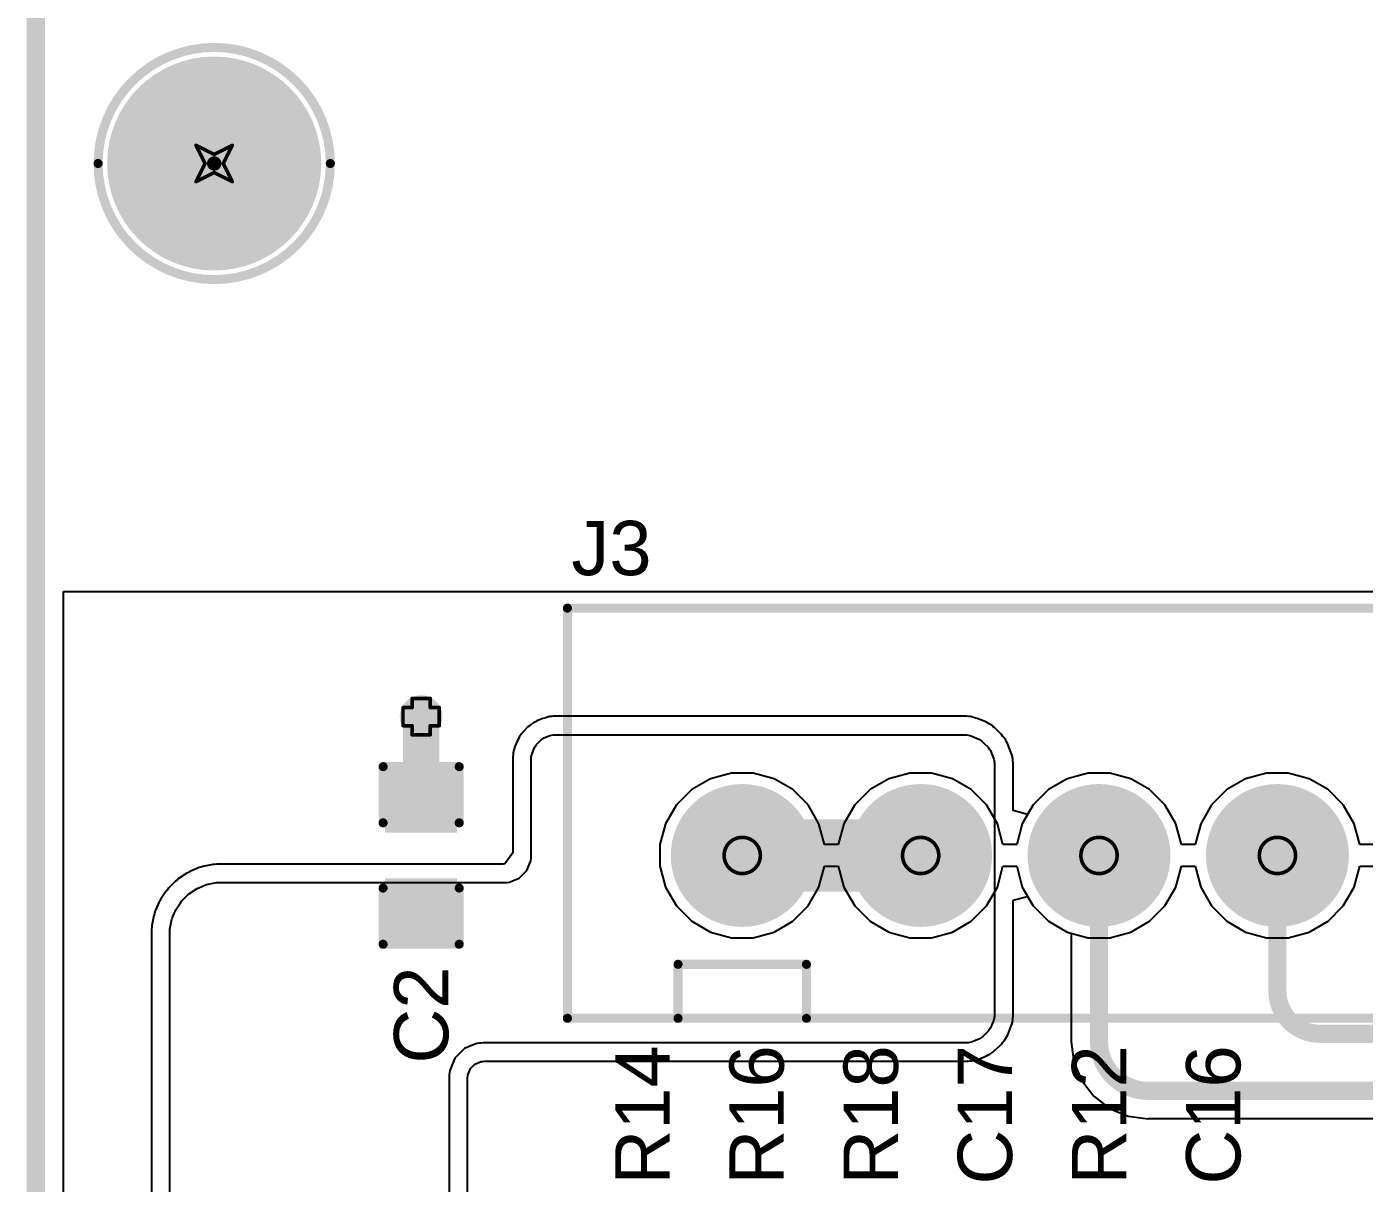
# Model space of a CAD drawing. Header units: inches. Extents: x -0.1 to 10.2, y 0 to 6.5.
# Drawn here: x -0.005 to 0.733, y 3.669 to 4.308 of the extents above; entities that cross this region are included whole.
import ezdxf

# ---------------------------------------------------------------- set-up
doc = ezdxf.new("R2010")
doc.units = ezdxf.units.IN
doc.header["$MEASUREMENT"] = 0
for name, color, linetype in [('Board Outline', 216, 'Continuous'), ('Bottom Layer', 5, 'Continuous'), ('Bottom Solder', 6, 'Continuous'), ('Drill Drawing', 1, 'Continuous'), ('Multi-Layer', 9, 'Continuous'), ('Pad Holes', 156, 'Continuous'), ('Top Layer', 1, 'Continuous'), ('Top Overlay', 2, 'Continuous'), ('Top Paste', 8, 'Continuous'), ('Top Solder', 216, 'Continuous'), ('Via Holes', 16, 'Continuous')]:
    doc.layers.add(name, color=color, linetype=linetype)
doc.styles.add('Arial', font='', dxfattribs={"height": 0.2})
doc.styles.get('Arial').set_extended_font_data('Arial')

# ---------------------------------------------------------------- blocks, each defined once
blk = doc.blocks.new('B8B_XH_A_LF__SN__58')
at = {"layer": 'Bottom Layer'}
h = blk.add_hatch(color=5, dxfattribs=at)
edge = h.paths.add_edge_path()
edge.add_arc((0.04921, 0), 0.03543, 0, 360)
h = blk.add_hatch(color=5, dxfattribs=at)
edge = h.paths.add_edge_path()
edge.add_arc((0.14764, 0), 0.03543, 0, 360)
h = blk.add_hatch(color=5, dxfattribs=at)
edge = h.paths.add_edge_path()
edge.add_arc((0.24606, 0), 0.03543, 0, 360)
h = blk.add_hatch(color=5, dxfattribs=at)
edge = h.paths.add_edge_path()
edge.add_arc((0.34449, 0), 0.03543, 0, 360)
at = {"layer": 'Bottom Solder'}
h = blk.add_hatch(color=6, dxfattribs=at)
edge = h.paths.add_edge_path()
edge.add_arc((0.04921, 0), 0.03943, 0, 360)
h = blk.add_hatch(color=6, dxfattribs=at)
edge = h.paths.add_edge_path()
edge.add_arc((0.14764, 0), 0.03943, 0, 360)
h = blk.add_hatch(color=6, dxfattribs=at)
edge = h.paths.add_edge_path()
edge.add_arc((0.24606, 0), 0.03943, 0, 360)
h = blk.add_hatch(color=6, dxfattribs=at)
edge = h.paths.add_edge_path()
edge.add_arc((0.34449, 0), 0.03943, 0, 360)
at = {"layer": 'Multi-Layer'}
h = blk.add_hatch(color=9, dxfattribs=at)
edge = h.paths.add_edge_path()
edge.add_arc((0.04921, 0), 0.03543, 0, 360)
h = blk.add_hatch(color=9, dxfattribs=at)
edge = h.paths.add_edge_path()
edge.add_arc((0.14764, 0), 0.03543, 0, 360)
h = blk.add_hatch(color=9, dxfattribs=at)
edge = h.paths.add_edge_path()
edge.add_arc((0.24606, 0), 0.03543, 0, 360)
h = blk.add_hatch(color=9, dxfattribs=at)
edge = h.paths.add_edge_path()
edge.add_arc((0.34449, 0), 0.03543, 0, 360)
at = {"layer": 'Pad Holes'}
h = blk.add_hatch(color=7, dxfattribs=at)
edge = h.paths.add_edge_path()
edge.add_arc((0.04921, 0), 0.01969, 0, 360)
h = blk.add_hatch(color=7, dxfattribs=at)
edge = h.paths.add_edge_path()
edge.add_arc((0.14764, 0), 0.01969, 0, 360)
h = blk.add_hatch(color=7, dxfattribs=at)
edge = h.paths.add_edge_path()
edge.add_arc((0.24606, 0), 0.01969, 0, 360)
h = blk.add_hatch(color=7, dxfattribs=at)
edge = h.paths.add_edge_path()
edge.add_arc((0.34449, 0), 0.01969, 0, 360)
at = {"layer": 'Top Layer'}
h = blk.add_hatch(color=1, dxfattribs=at)
edge = h.paths.add_edge_path()
edge.add_arc((0.04921, 0), 0.03543, 0, 360)
h = blk.add_hatch(color=1, dxfattribs=at)
edge = h.paths.add_edge_path()
edge.add_arc((0.14764, 0), 0.03543, 0, 360)
h = blk.add_hatch(color=1, dxfattribs=at)
edge = h.paths.add_edge_path()
edge.add_arc((0.24606, 0), 0.03543, 0, 360)
h = blk.add_hatch(color=1, dxfattribs=at)
edge = h.paths.add_edge_path()
edge.add_arc((0.34449, 0), 0.03543, 0, 360)
at = {"layer": 'Top Solder'}
h = blk.add_hatch(color=216, dxfattribs=at)
edge = h.paths.add_edge_path()
edge.add_arc((0.04921, 0), 0.03943, 0, 360)
h = blk.add_hatch(color=216, dxfattribs=at)
edge = h.paths.add_edge_path()
edge.add_arc((0.14764, 0), 0.03943, 0, 360)
h = blk.add_hatch(color=216, dxfattribs=at)
edge = h.paths.add_edge_path()
edge.add_arc((0.24606, 0), 0.03943, 0, 360)
h = blk.add_hatch(color=216, dxfattribs=at)
edge = h.paths.add_edge_path()
edge.add_arc((0.34449, 0), 0.03943, 0, 360)
at = {"layer": 'Top Overlay'}
for points in [[(0.44094, 0.08986, 0.005, 0.005, 0), (-0.44094, 0.08986, 0.005, 0.005, 0)], [(0.30906, 0.08986, 0.005, 0.005, 0), (0.30906, 0.06008, 0.005, 0.005, 0)], [(0.37992, 0.08986, 0.005, 0.005, 0), (0.37992, 0.06008, 0.005, 0.005, 0)], [(0.44094, 0.08986, 0.005, 0.005, 0), (0.44094, -0.13652, 0.005, 0.005, 0)], [(0.37992, 0.06008, 0.005, 0.005, 0), (0.30906, 0.06008, 0.005, 0.005, 0)], [(0.44094, -0.13652, 0.005, 0.005, 0), (-0.44094, -0.13652, 0.005, 0.005, 0)]]:
    blk.add_lwpolyline(points, format="xyseb", dxfattribs=at)
for points in [[(0.30781, 0.08986, 0.0025, 0.0025, 1), (0.31031, 0.08986, 0.0025, 0.0025, 1)], [(0.37867, 0.08986, 0.0025, 0.0025, 1), (0.38117, 0.08986, 0.0025, 0.0025, 1)], [(0.4397, 0.08986, 0.0025, 0.0025, 1), (0.4422, 0.08986, 0.0025, 0.0025, 1)], [(0.4397, 0.08986, 0.0025, 0.0025, 1), (0.4422, 0.08986, 0.0025, 0.0025, 1)], [(0.30781, 0.06008, 0.0025, 0.0025, 1), (0.31031, 0.06008, 0.0025, 0.0025, 1)], [(0.30781, 0.06008, 0.0025, 0.0025, 1), (0.31031, 0.06008, 0.0025, 0.0025, 1)], [(0.37867, 0.06008, 0.0025, 0.0025, 1), (0.38117, 0.06008, 0.0025, 0.0025, 1)], [(0.37867, 0.06008, 0.0025, 0.0025, 1), (0.38117, 0.06008, 0.0025, 0.0025, 1)], [(0.4397, -0.13652, 0.0025, 0.0025, 1), (0.4422, -0.13652, 0.0025, 0.0025, 1)], [(0.4397, -0.13652, 0.0025, 0.0025, 1), (0.4422, -0.13652, 0.0025, 0.0025, 1)]]:
    blk.add_lwpolyline(points, format="xyseb", close=True, dxfattribs=at)
blk = doc.blocks.new('C___0603_98')
at = {"layer": 'Top Layer'}
for points in [[(-0.015, 0.0175), (-0.015, -0.0175), (-0.045, -0.0175), (-0.045, 0.0175)], [(0.045, 0.0175), (0.045, -0.0175), (0.015, -0.0175), (0.015, 0.0175)]]:
    blk.add_hatch(color=1, dxfattribs=at).paths.add_polyline_path(points)
at = {"layer": 'Top Paste'}
for points in [[(-0.015, 0.0175), (-0.015, -0.0175), (-0.045, -0.0175), (-0.045, 0.0175)], [(0.045, 0.0175), (0.045, -0.0175), (0.015, -0.0175), (0.015, 0.0175)]]:
    blk.add_hatch(color=8, dxfattribs=at).paths.add_polyline_path(points)
at = {"layer": 'Top Solder'}
for points in [[(-0.01264, 0.01986), (-0.01264, -0.01986), (-0.04736, -0.01986), (-0.04736, 0.01986)], [(0.04736, 0.01986), (0.04736, -0.01986), (0.01264, -0.01986), (0.01264, 0.01986)]]:
    blk.add_hatch(color=216, dxfattribs=at).paths.add_polyline_path(points)
at = {"layer": 'Top Overlay'}
for points in [[(-0.049, -0.021, 0.005, 0.005, 0), (-0.049, 0.021, 0.005, 0.005, 0)], [(-0.018, 0.021, 0.005, 0.005, 0), (-0.049, 0.021, 0.005, 0.005, 0)], [(0.049, 0.021, 0.005, 0.005, 0), (0.018, 0.021, 0.005, 0.005, 0)], [(0.049, -0.021, 0.005, 0.005, 0), (0.049, 0.021, 0.005, 0.005, 0)], [(-0.018, -0.021, 0.005, 0.005, 0), (-0.049, -0.021, 0.005, 0.005, 0)], [(0.049, -0.021, 0.005, 0.005, 0), (0.018, -0.021, 0.005, 0.005, 0)]]:
    blk.add_lwpolyline(points, format="xyseb", dxfattribs=at)
for points in [[(-0.05025, 0.021, 0.0025, 0.0025, 1), (-0.04775, 0.021, 0.0025, 0.0025, 1)], [(-0.05025, 0.021, 0.0025, 0.0025, 1), (-0.04775, 0.021, 0.0025, 0.0025, 1)], [(-0.01925, 0.021, 0.0025, 0.0025, 1), (-0.01675, 0.021, 0.0025, 0.0025, 1)], [(0.01675, 0.021, 0.0025, 0.0025, 1), (0.01925, 0.021, 0.0025, 0.0025, 1)], [(0.04775, 0.021, 0.0025, 0.0025, 1), (0.05025, 0.021, 0.0025, 0.0025, 1)], [(0.04775, 0.021, 0.0025, 0.0025, 1), (0.05025, 0.021, 0.0025, 0.0025, 1)], [(-0.05025, -0.021, 0.0025, 0.0025, 1), (-0.04775, -0.021, 0.0025, 0.0025, 1)], [(-0.05025, -0.021, 0.0025, 0.0025, 1), (-0.04775, -0.021, 0.0025, 0.0025, 1)], [(-0.01925, -0.021, 0.0025, 0.0025, 1), (-0.01675, -0.021, 0.0025, 0.0025, 1)], [(0.01675, -0.021, 0.0025, 0.0025, 1), (0.01925, -0.021, 0.0025, 0.0025, 1)], [(0.04775, -0.021, 0.0025, 0.0025, 1), (0.05025, -0.021, 0.0025, 0.0025, 1)], [(0.04775, -0.021, 0.0025, 0.0025, 1), (0.05025, -0.021, 0.0025, 0.0025, 1)]]:
    blk.add_lwpolyline(points, format="xyseb", close=True, dxfattribs=at)

msp = doc.modelspace()

# ---------------------------------------------------------------- hatches: boundary and pattern name
at = {"layer": 'Bottom Layer'}
h = msp.add_hatch(color=5, dxfattribs=at)
edge = h.paths.add_edge_path()
edge.add_arc((0.2126, 3.92701), 0.01181, 0, 360)
at = {"layer": 'Bottom Solder'}
h = msp.add_hatch(color=6, dxfattribs=at)
edge = h.paths.add_edge_path()
edge.add_arc((0.09842, 4.23228), 0.004, 0, 360)
at = {"layer": 'Pad Holes'}
h = msp.add_hatch(color=7, dxfattribs=at)
edge = h.paths.add_edge_path()
edge.add_arc((0.09842, 4.23228), 0.05906, 0, 360)
at = {"layer": 'Top Layer'}
h = msp.add_hatch(color=1, dxfattribs=at)
edge = h.paths.add_edge_path()
edge.add_arc((0.2126, 3.92701), 0.01181, 0, 360)
at = {"layer": 'Top Solder'}
h = msp.add_hatch(color=216, dxfattribs=at)
edge = h.paths.add_edge_path()
edge.add_arc((0.09842, 4.23228), 0.004, 0, 360)
at = {"layer": 'Via Holes'}
h = msp.add_hatch(color=7, dxfattribs=at)
edge = h.paths.add_edge_path()
edge.add_arc((0.2126, 3.92701), 0.00591, 0, 360)

# ---------------------------------------------------------------- linework, layer by layer
at = {"layer": 'Board Outline'}
msp.add_lwpolyline([(0, 0, 0.01, 0.01, 0), (0, 4.33071, 0.01, 0.01, 0)], format="xyseb", dxfattribs=at)
at = {"layer": 'Bottom Layer'}
for p, q in [((0.01529, 2.97828), (0.01529, 3.99606)), ((0.01529, 3.99606), (1.4152, 3.99606)), ((0.37223, 3.89273), (0.36187, 3.88675)), ((0.38378, 3.89583), (0.37223, 3.89273)), ((0.39574, 3.89583), (0.38378, 3.89583)), ((0.4073, 3.89273), (0.39574, 3.89583)), ((0.41766, 3.88675), (0.4073, 3.89273)), ((0.47065, 3.89273), (0.46029, 3.88675)), ((0.48221, 3.89583), (0.47065, 3.89273)), ((0.49417, 3.89583), (0.48221, 3.89583)), ((0.50573, 3.89273), (0.49417, 3.89583)), ((0.51609, 3.88675), (0.50573, 3.89273)), ((0.56908, 3.89273), (0.55872, 3.88675)), ((0.58063, 3.89583), (0.56908, 3.89273)), ((0.5926, 3.89583), (0.58063, 3.89583)), ((0.60415, 3.89273), (0.5926, 3.89583)), ((0.61451, 3.88675), (0.60415, 3.89273)), ((0.6675, 3.89273), (0.65714, 3.88675)), ((0.67906, 3.89583), (0.6675, 3.89273)), ((0.69102, 3.89583), (0.67906, 3.89583)), ((0.70258, 3.89273), (0.69102, 3.89583)), ((0.71294, 3.88675), (0.70258, 3.89273)), ((0.36187, 3.88675), (0.35341, 3.87829)), ((0.42612, 3.87829), (0.41766, 3.88675)), ((0.46029, 3.88675), (0.45183, 3.87829)), ((0.52454, 3.87829), (0.51609, 3.88675)), ((0.55872, 3.88675), (0.55026, 3.87829)), ((0.62297, 3.87829), (0.61451, 3.88675)), ((0.65714, 3.88675), (0.64868, 3.87829)), ((0.72139, 3.87829), (0.71294, 3.88675)), ((0.35341, 3.87829), (0.34743, 3.86793)), ((0.4321, 3.86793), (0.42612, 3.87829)), ((0.45183, 3.87829), (0.44585, 3.86793)), ((0.53053, 3.86793), (0.52454, 3.87829)), ((0.55026, 3.87829), (0.54428, 3.86793)), ((0.62895, 3.86793), (0.62297, 3.87829)), ((0.64868, 3.87829), (0.6427, 3.86793)), ((0.72738, 3.86793), (0.72139, 3.87829)), ((0.34743, 3.86793), (0.34433, 3.85638)), ((0.4352, 3.85638), (0.4321, 3.86793)), ((0.44585, 3.86793), (0.44276, 3.85638)), ((0.53362, 3.85638), (0.53053, 3.86793)), ((0.54428, 3.86793), (0.54118, 3.85638)), ((0.63205, 3.85638), (0.62895, 3.86793)), ((0.6427, 3.86793), (0.63961, 3.85638)), ((0.73047, 3.85638), (0.72738, 3.86793)), ((0.34433, 3.85638), (0.34433, 3.84441)), ((0.44276, 3.85638), (0.4352, 3.85638)), ((0.54118, 3.85638), (0.53362, 3.85638)), ((0.63961, 3.85638), (0.63205, 3.85638)), ((0.73803, 3.85638), (0.73047, 3.85638)), ((0.34433, 3.84441), (0.34743, 3.83286)), ((0.4321, 3.83286), (0.4352, 3.84441)), ((0.4352, 3.84441), (0.44276, 3.84441)), ((0.44276, 3.84441), (0.44585, 3.83286)), ((0.53053, 3.83286), (0.53362, 3.84441)), ((0.53362, 3.84441), (0.54118, 3.84441)), ((0.54118, 3.84441), (0.54428, 3.83286)), ((0.34743, 3.83286), (0.35341, 3.8225)), ((0.42612, 3.8225), (0.4321, 3.83286)), ((0.44585, 3.83286), (0.45183, 3.8225)), ((0.52454, 3.8225), (0.53053, 3.83286)), ((0.54428, 3.83286), (0.55026, 3.8225)), ((0.35341, 3.8225), (0.36187, 3.81404)), ((0.41766, 3.81404), (0.42612, 3.8225)), ((0.45183, 3.8225), (0.46029, 3.81404)), ((0.51609, 3.81404), (0.52454, 3.8225)), ((0.55026, 3.8225), (0.55872, 3.81404)), ((0.36187, 3.81404), (0.37223, 3.80806)), ((0.37223, 3.80806), (0.38378, 3.80496)), ((0.39574, 3.80496), (0.4073, 3.80806)), ((0.4073, 3.80806), (0.41766, 3.81404)), ((0.46029, 3.81404), (0.47065, 3.80806)), ((0.47065, 3.80806), (0.48221, 3.80496)), ((0.49417, 3.80496), (0.50573, 3.80806)), ((0.50573, 3.80806), (0.51609, 3.81404)), ((0.55872, 3.81404), (0.56908, 3.80806)), ((0.56908, 3.80806), (0.57132, 3.80746)), ((0.38378, 3.80496), (0.39574, 3.80496)), ((0.48221, 3.80496), (0.49417, 3.80496)), ((0.57132, 3.80746), (0.57132, 3.74755)), ((0.57132, 3.74755), (0.57125, 3.74755)), ((0.57125, 3.74755), (0.5727, 3.73657)), ((0.5727, 3.73657), (0.57694, 3.72633)), ((0.57694, 3.72633), (0.58368, 3.71754)), ((0.58368, 3.71754), (0.59247, 3.7108)), ((0.59247, 3.7108), (0.60271, 3.70656)), ((0.60271, 3.70656), (0.61369, 3.70511)), ((0.61369, 3.70511), (0.61369, 3.70518)), ((0.61369, 3.70518), (1.35681, 3.70518))]:
    msp.add_line(p, q, dxfattribs=at)
for points in [[(0.58661, 3.74755, 0.01, 0.01, 0), (0.58661, 3.85039, 0.01, 0.01, 0)], [(0.68504, 3.77547, 0.01, 0.01, 0), (0.68504, 3.85039, 0.01, 0.01, 0)], [(0.70854, 3.75197, 0.01, 0.01, -0.414214), (0.68504, 3.77547, 0.01, 0.01, 0)], [(0.70854, 3.75197, 0.01, 0.01, 0), (1.40088, 3.75197, 0.01, 0.01, 0)], [(0.61369, 3.72047, 0.01, 0.01, -0.414214), (0.58661, 3.74755, 0.01, 0.01, 0)], [(0.61369, 3.72047, 0.01, 0.01, 0), (1.35681, 3.72047, 0.01, 0.01, 0)]]:
    msp.add_lwpolyline(points, format="xyseb", dxfattribs=at)
for points in [[(0.58411, 3.85039, 0.005, 0.005, 1), (0.58911, 3.85039, 0.005, 0.005, 1)], [(0.68254, 3.85039, 0.005, 0.005, 1), (0.68754, 3.85039, 0.005, 0.005, 1)], [(0.68254, 3.77547, 0.005, 0.005, 1), (0.68754, 3.77547, 0.005, 0.005, 1)], [(0.68254, 3.77547, 0.005, 0.005, 1), (0.68754, 3.77547, 0.005, 0.005, 1)], [(0.70604, 3.75197, 0.005, 0.005, 1), (0.71104, 3.75197, 0.005, 0.005, 1)], [(0.70604, 3.75197, 0.005, 0.005, 1), (0.71104, 3.75197, 0.005, 0.005, 1)], [(0.58411, 3.74755, 0.005, 0.005, 1), (0.58911, 3.74755, 0.005, 0.005, 1)], [(0.58411, 3.74755, 0.005, 0.005, 1), (0.58911, 3.74755, 0.005, 0.005, 1)], [(0.61119, 3.72047, 0.005, 0.005, 1), (0.61619, 3.72047, 0.005, 0.005, 1)], [(0.61119, 3.72047, 0.005, 0.005, 1), (0.61619, 3.72047, 0.005, 0.005, 1)]]:
    msp.add_lwpolyline(points, format="xyseb", close=True, dxfattribs=at)
at = {"layer": 'Drill Drawing'}
for points in [[(0.08842, 4.24228, 0.002, 0.002, 0), (0.09842, 4.23728, 0.002, 0.002, 0)], [(0.08842, 4.24228, 0.002, 0.002, 0), (0.09342, 4.23228, 0.002, 0.002, 0)], [(0.09842, 4.23728, 0.002, 0.002, 0), (0.10842, 4.24228, 0.002, 0.002, 0)], [(0.10342, 4.23228, 0.002, 0.002, 0), (0.10842, 4.24228, 0.002, 0.002, 0)], [(0.08842, 4.22228, 0.002, 0.002, 0), (0.09342, 4.23228, 0.002, 0.002, 0)], [(0.10342, 4.23228, 0.002, 0.002, 0), (0.10842, 4.22228, 0.002, 0.002, 0)], [(0.08842, 4.22228, 0.002, 0.002, 0), (0.09842, 4.22728, 0.002, 0.002, 0)], [(0.09842, 4.22728, 0.002, 0.002, 0), (0.10842, 4.22228, 0.002, 0.002, 0)], [(0.2076, 3.93201, 0.002, 0.002, 0), (0.2076, 3.93701, 0.002, 0.002, 0)], [(0.2076, 3.93701, 0.002, 0.002, 0), (0.2176, 3.93701, 0.002, 0.002, 0)], [(0.2176, 3.93201, 0.002, 0.002, 0), (0.2176, 3.93701, 0.002, 0.002, 0)], [(0.2026, 3.92201, 0.002, 0.002, 0), (0.2026, 3.93201, 0.002, 0.002, 0)], [(0.2026, 3.93201, 0.002, 0.002, 0), (0.2076, 3.93201, 0.002, 0.002, 0)], [(0.2176, 3.93201, 0.002, 0.002, 0), (0.2226, 3.93201, 0.002, 0.002, 0)], [(0.2226, 3.92201, 0.002, 0.002, 0), (0.2226, 3.93201, 0.002, 0.002, 0)], [(0.2026, 3.92201, 0.002, 0.002, 0), (0.2076, 3.92201, 0.002, 0.002, 0)], [(0.2076, 3.91701, 0.002, 0.002, 0), (0.2076, 3.92201, 0.002, 0.002, 0)], [(0.2176, 3.92201, 0.002, 0.002, 0), (0.2226, 3.92201, 0.002, 0.002, 0)], [(0.2176, 3.91701, 0.002, 0.002, 0), (0.2176, 3.92201, 0.002, 0.002, 0)], [(0.2076, 3.91701, 0.002, 0.002, 0), (0.2176, 3.91701, 0.002, 0.002, 0)]]:
    msp.add_lwpolyline(points, format="xyseb", dxfattribs=at)
for points in [[(0.08792, 4.24228, 0.001, 0.001, 1), (0.08892, 4.24228, 0.001, 0.001, 1)], [(0.08792, 4.24228, 0.001, 0.001, 1), (0.08892, 4.24228, 0.001, 0.001, 1)], [(0.10792, 4.24228, 0.001, 0.001, 1), (0.10892, 4.24228, 0.001, 0.001, 1)], [(0.10792, 4.24228, 0.001, 0.001, 1), (0.10892, 4.24228, 0.001, 0.001, 1)], [(0.09792, 4.23728, 0.001, 0.001, 1), (0.09892, 4.23728, 0.001, 0.001, 1)], [(0.09792, 4.23728, 0.001, 0.001, 1), (0.09892, 4.23728, 0.001, 0.001, 1)], [(0.09292, 4.23228, 0.001, 0.001, 1), (0.09392, 4.23228, 0.001, 0.001, 1)], [(0.09292, 4.23228, 0.001, 0.001, 1), (0.09392, 4.23228, 0.001, 0.001, 1)], [(0.10292, 4.23228, 0.001, 0.001, 1), (0.10392, 4.23228, 0.001, 0.001, 1)], [(0.10292, 4.23228, 0.001, 0.001, 1), (0.10392, 4.23228, 0.001, 0.001, 1)], [(0.08792, 4.22228, 0.001, 0.001, 1), (0.08892, 4.22228, 0.001, 0.001, 1)], [(0.08792, 4.22228, 0.001, 0.001, 1), (0.08892, 4.22228, 0.001, 0.001, 1)], [(0.09792, 4.22728, 0.001, 0.001, 1), (0.09892, 4.22728, 0.001, 0.001, 1)], [(0.09792, 4.22728, 0.001, 0.001, 1), (0.09892, 4.22728, 0.001, 0.001, 1)], [(0.10792, 4.22228, 0.001, 0.001, 1), (0.10892, 4.22228, 0.001, 0.001, 1)], [(0.10792, 4.22228, 0.001, 0.001, 1), (0.10892, 4.22228, 0.001, 0.001, 1)], [(0.2071, 3.93701, 0.001, 0.001, 1), (0.2081, 3.93701, 0.001, 0.001, 1)], [(0.2071, 3.93701, 0.001, 0.001, 1), (0.2081, 3.93701, 0.001, 0.001, 1)], [(0.2171, 3.93701, 0.001, 0.001, 1), (0.2181, 3.93701, 0.001, 0.001, 1)], [(0.2171, 3.93701, 0.001, 0.001, 1), (0.2181, 3.93701, 0.001, 0.001, 1)], [(0.2021, 3.93201, 0.001, 0.001, 1), (0.2031, 3.93201, 0.001, 0.001, 1)], [(0.2021, 3.93201, 0.001, 0.001, 1), (0.2031, 3.93201, 0.001, 0.001, 1)], [(0.2071, 3.93201, 0.001, 0.001, 1), (0.2081, 3.93201, 0.001, 0.001, 1)], [(0.2071, 3.93201, 0.001, 0.001, 1), (0.2081, 3.93201, 0.001, 0.001, 1)], [(0.2171, 3.93201, 0.001, 0.001, 1), (0.2181, 3.93201, 0.001, 0.001, 1)], [(0.2171, 3.93201, 0.001, 0.001, 1), (0.2181, 3.93201, 0.001, 0.001, 1)], [(0.2221, 3.93201, 0.001, 0.001, 1), (0.2231, 3.93201, 0.001, 0.001, 1)], [(0.2221, 3.93201, 0.001, 0.001, 1), (0.2231, 3.93201, 0.001, 0.001, 1)], [(0.2021, 3.92201, 0.001, 0.001, 1), (0.2031, 3.92201, 0.001, 0.001, 1)], [(0.2021, 3.92201, 0.001, 0.001, 1), (0.2031, 3.92201, 0.001, 0.001, 1)], [(0.2071, 3.92201, 0.001, 0.001, 1), (0.2081, 3.92201, 0.001, 0.001, 1)], [(0.2071, 3.92201, 0.001, 0.001, 1), (0.2081, 3.92201, 0.001, 0.001, 1)], [(0.2171, 3.92201, 0.001, 0.001, 1), (0.2181, 3.92201, 0.001, 0.001, 1)], [(0.2171, 3.92201, 0.001, 0.001, 1), (0.2181, 3.92201, 0.001, 0.001, 1)], [(0.2221, 3.92201, 0.001, 0.001, 1), (0.2231, 3.92201, 0.001, 0.001, 1)], [(0.2221, 3.92201, 0.001, 0.001, 1), (0.2231, 3.92201, 0.001, 0.001, 1)], [(0.2071, 3.91701, 0.001, 0.001, 1), (0.2081, 3.91701, 0.001, 0.001, 1)], [(0.2071, 3.91701, 0.001, 0.001, 1), (0.2081, 3.91701, 0.001, 0.001, 1)], [(0.2171, 3.91701, 0.001, 0.001, 1), (0.2181, 3.91701, 0.001, 0.001, 1)], [(0.2171, 3.91701, 0.001, 0.001, 1), (0.2181, 3.91701, 0.001, 0.001, 1)], [(0.39976, 3.85039, 0.002, 0.002, 1), (0.37976, 3.85039, 0.002, 0.002, 1)], [(0.49819, 3.85039, 0.002, 0.002, 1), (0.47819, 3.85039, 0.002, 0.002, 1)], [(0.59661, 3.85039, 0.002, 0.002, 1), (0.57661, 3.85039, 0.002, 0.002, 1)], [(0.69504, 3.85039, 0.002, 0.002, 1), (0.67504, 3.85039, 0.002, 0.002, 1)], [(0.37926, 3.85039, 0.001, 0.001, 1), (0.38026, 3.85039, 0.001, 0.001, 1)], [(0.39926, 3.85039, 0.001, 0.001, 1), (0.40026, 3.85039, 0.001, 0.001, 1)], [(0.47769, 3.85039, 0.001, 0.001, 1), (0.47869, 3.85039, 0.001, 0.001, 1)], [(0.49769, 3.85039, 0.001, 0.001, 1), (0.49869, 3.85039, 0.001, 0.001, 1)], [(0.57611, 3.85039, 0.001, 0.001, 1), (0.57711, 3.85039, 0.001, 0.001, 1)], [(0.59611, 3.85039, 0.001, 0.001, 1), (0.59711, 3.85039, 0.001, 0.001, 1)], [(0.67454, 3.85039, 0.001, 0.001, 1), (0.67554, 3.85039, 0.001, 0.001, 1)], [(0.69454, 3.85039, 0.001, 0.001, 1), (0.69554, 3.85039, 0.001, 0.001, 1)]]:
    msp.add_lwpolyline(points, format="xyseb", close=True, dxfattribs=at)
at = {"layer": 'Top Layer'}
for p, q in [((0.01529, 2.97836), (0.01529, 3.99606)), ((0.01529, 3.99606), (1.4152, 3.99606)), ((0.27978, 3.92604), (0.27649, 3.92467)), ((0.28076, 3.92623), (0.27978, 3.92604)), ((0.28169, 3.92662), (0.28076, 3.92623)), ((0.28362, 3.927), (0.28169, 3.92662)), ((0.28463, 3.927), (0.28362, 3.927)), ((0.28561, 3.9272), (0.28463, 3.927)), ((0.28739, 3.9272), (0.28561, 3.9272)), ((0.51358, 3.9272), (0.28739, 3.9272)), ((0.28739, 3.9272), (0.28739, 3.9272)), ((0.51456, 3.927), (0.51358, 3.9272)), ((0.51557, 3.927), (0.51456, 3.927)), ((0.5175, 3.92662), (0.51557, 3.927)), ((0.51842, 3.92623), (0.5175, 3.92662)), ((0.51941, 3.92604), (0.51842, 3.92623)), ((0.52417, 3.92406), (0.51941, 3.92604)), ((0.26903, 3.91885), (0.26847, 3.91801)), ((0.27154, 3.92137), (0.26903, 3.91885)), ((0.27238, 3.92193), (0.27154, 3.92137)), ((0.27309, 3.92264), (0.27238, 3.92193)), ((0.27473, 3.92373), (0.27309, 3.92264)), ((0.27565, 3.92411), (0.27473, 3.92373)), ((0.27649, 3.92467), (0.27565, 3.92411)), ((0.52501, 3.92351), (0.52417, 3.92406)), ((0.52593, 3.92312), (0.52501, 3.92351)), ((0.52757, 3.92203), (0.52593, 3.92312)), ((0.52828, 3.92132), (0.52757, 3.92203)), ((0.52912, 3.92076), (0.52828, 3.92132)), ((0.53276, 3.91712), (0.52912, 3.92076)), ((0.26572, 3.9139), (0.26436, 3.91061)), ((0.26628, 3.91474), (0.26572, 3.9139)), ((0.26666, 3.91567), (0.26628, 3.91474)), ((0.26776, 3.9173), (0.26666, 3.91567)), ((0.26847, 3.91801), (0.26776, 3.9173)), ((0.27514, 3.91), (0.27624, 3.91164)), ((0.27624, 3.91164), (0.27875, 3.91416)), ((0.27875, 3.91416), (0.28039, 3.91525)), ((0.28039, 3.91525), (0.28368, 3.91662)), ((0.28368, 3.91662), (0.28561, 3.917)), ((0.28561, 3.917), (0.28739, 3.917)), ((0.28739, 3.917), (0.28739, 3.917)), ((0.28739, 3.917), (0.28739, 3.917)), ((0.28739, 3.917), (0.51358, 3.917)), ((0.51358, 3.917), (0.51551, 3.91662)), ((0.51551, 3.91662), (0.52027, 3.91464)), ((0.52027, 3.91464), (0.52191, 3.91355)), ((0.52191, 3.91355), (0.52286, 3.91259)), ((0.52286, 3.91259), (0.52555, 3.90991)), ((0.53332, 3.91628), (0.53276, 3.91712)), ((0.53403, 3.91557), (0.53332, 3.91628)), ((0.53512, 3.91393), (0.53403, 3.91557)), ((0.53551, 3.91301), (0.53512, 3.91393)), ((0.53606, 3.91217), (0.53551, 3.91301)), ((0.53804, 3.90741), (0.53606, 3.91217)), ((0.26339, 3.90577), (0.2632, 3.90478)), ((0.2632, 3.90478), (0.2632, 3.85187)), ((0.26378, 3.9087), (0.26339, 3.90677)), ((0.26339, 3.90677), (0.26339, 3.90577)), ((0.26416, 3.90963), (0.26378, 3.9087)), ((0.26436, 3.91061), (0.26416, 3.90963)), ((0.27339, 3.90478), (0.27378, 3.90671)), ((0.27339, 3.903), (0.27339, 3.90478)), ((0.27378, 3.90671), (0.27514, 3.91)), ((0.52555, 3.90991), (0.52664, 3.90827)), ((0.52664, 3.90827), (0.52862, 3.90351)), ((0.53823, 3.90642), (0.53804, 3.90741)), ((0.53862, 3.9055), (0.53823, 3.90642)), ((0.539, 3.90357), (0.53862, 3.9055)), ((0.27339, 3.85039), (0.27339, 3.903)), ((0.52862, 3.90351), (0.529, 3.90158)), ((0.529, 3.90158), (0.529, 3.899)), ((0.529, 3.899), (0.529, 3.87513)), ((0.539, 3.90256), (0.539, 3.90357)), ((0.5392, 3.90158), (0.539, 3.90256)), ((0.5392, 3.87513), (0.5392, 3.90158)), ((0.56908, 3.89273), (0.55872, 3.88675)), ((0.58063, 3.89583), (0.56908, 3.89273)), ((0.5926, 3.89583), (0.58063, 3.89583)), ((0.60415, 3.89273), (0.5926, 3.89583)), ((0.61451, 3.88675), (0.60415, 3.89273)), ((0.6675, 3.89273), (0.65714, 3.88675)), ((0.67906, 3.89583), (0.6675, 3.89273)), ((0.69102, 3.89583), (0.67906, 3.89583)), ((0.70258, 3.89273), (0.69102, 3.89583)), ((0.71294, 3.88675), (0.70258, 3.89273)), ((0.55872, 3.88675), (0.55026, 3.87829)), ((0.62297, 3.87829), (0.61451, 3.88675)), ((0.65714, 3.88675), (0.64868, 3.87829)), ((0.72139, 3.87829), (0.71294, 3.88675)), ((0.529, 3.87513), (0.529, 3.82566)), ((0.5472, 3.87299), (0.5392, 3.87513)), ((0.55026, 3.87829), (0.5472, 3.87299)), ((0.62895, 3.86793), (0.62297, 3.87829)), ((0.64868, 3.87829), (0.6427, 3.86793)), ((0.72738, 3.86793), (0.72139, 3.87829)), ((0.63205, 3.85638), (0.62895, 3.86793)), ((0.6427, 3.86793), (0.63961, 3.85638)), ((0.73047, 3.85638), (0.72738, 3.86793)), ((0.63961, 3.85638), (0.63205, 3.85638)), ((0.73803, 3.85638), (0.73047, 3.85638)), ((0.09761, 3.84539), (0.09212, 3.8443)), ((0.09861, 3.84539), (0.09761, 3.84539)), ((0.0996, 3.84559), (0.09861, 3.84539)), ((0.10239, 3.84559), (0.0996, 3.84559)), ((0.25789, 3.84559), (0.10239, 3.84559)), ((0.10239, 3.84559), (0.10239, 3.84559)), ((0.25882, 3.84568), (0.25789, 3.84559)), ((0.2632, 3.85187), (0.25882, 3.84568)), ((0.27164, 3.84393), (0.27311, 3.84747)), ((0.27311, 3.84747), (0.27325, 3.84897)), ((0.27325, 3.84897), (0.27334, 3.8499)), ((0.27325, 3.84897), (0.27325, 3.84897)), ((0.27334, 3.8499), (0.27339, 3.85039)), ((0.27334, 3.8499), (0.27334, 3.8499)), ((0.27339, 3.85039), (0.27339, 3.85039)), ((0.07863, 3.83753), (0.07792, 3.83682)), ((0.08328, 3.84064), (0.07863, 3.83753)), ((0.08421, 3.84102), (0.08328, 3.84064)), ((0.08504, 3.84158), (0.08421, 3.84102)), ((0.09021, 3.84372), (0.08504, 3.84158)), ((0.09119, 3.84392), (0.09021, 3.84372)), ((0.09212, 3.8443), (0.09119, 3.84392)), ((0.26485, 3.83715), (0.26673, 3.83792)), ((0.26673, 3.83792), (0.27087, 3.84206)), ((0.27087, 3.84206), (0.27164, 3.84393)), ((0.27164, 3.84393), (0.27164, 3.84393)), ((0.27164, 3.84393), (0.27164, 3.84393)), ((0.62895, 3.83286), (0.63205, 3.84441)), ((0.63205, 3.84441), (0.63961, 3.84441)), ((0.63961, 3.84441), (0.6427, 3.83286)), ((0.72738, 3.83286), (0.73047, 3.84441)), ((0.73047, 3.84441), (0.73803, 3.84441)), ((0.0713, 3.82993), (0.06875, 3.82611)), ((0.07186, 3.83076), (0.0713, 3.82993)), ((0.07257, 3.83147), (0.07186, 3.83076)), ((0.07313, 3.83231), (0.07257, 3.83147)), ((0.07637, 3.83555), (0.07313, 3.83231)), ((0.07708, 3.83626), (0.07637, 3.83555)), ((0.07637, 3.83555), (0.07637, 3.83555)), ((0.07792, 3.83682), (0.07708, 3.83626)), ((0.08429, 3.82905), (0.08894, 3.83216)), ((0.08894, 3.83216), (0.09411, 3.8343)), ((0.09411, 3.8343), (0.0996, 3.83539)), ((0.0996, 3.83539), (0.10239, 3.83539)), ((0.10239, 3.83539), (0.10239, 3.83539)), ((0.10239, 3.83539), (0.10239, 3.83539)), ((0.10239, 3.83539), (0.25839, 3.83539)), ((0.25839, 3.83539), (0.25889, 3.83544)), ((0.25889, 3.83544), (0.25982, 3.83553)), ((0.25889, 3.83544), (0.25889, 3.83544)), ((0.25982, 3.83553), (0.26132, 3.83568)), ((0.25982, 3.83553), (0.25982, 3.83553)), ((0.26132, 3.83568), (0.263, 3.83638)), ((0.263, 3.83638), (0.26485, 3.83715)), ((0.26485, 3.83715), (0.26485, 3.83715)), ((0.26485, 3.83715), (0.26485, 3.83715)), ((0.26485, 3.83715), (0.26485, 3.83715)), ((0.62297, 3.8225), (0.62895, 3.83286)), ((0.6427, 3.83286), (0.64868, 3.8225)), ((0.72139, 3.8225), (0.72738, 3.83286)), ((0.06743, 3.82342), (0.06606, 3.82011)), ((0.06781, 3.82435), (0.06743, 3.82342)), ((0.06743, 3.82342), (0.06743, 3.82342)), ((0.06837, 3.82519), (0.06781, 3.82435)), ((0.06875, 3.82611), (0.06837, 3.82519)), ((0.07723, 3.82045), (0.07978, 3.82426)), ((0.07978, 3.82426), (0.08034, 3.8251)), ((0.07978, 3.82426), (0.07978, 3.82426)), ((0.08034, 3.8251), (0.08223, 3.82699)), ((0.08223, 3.82699), (0.08358, 3.82834)), ((0.08358, 3.82834), (0.08429, 3.82905)), ((0.08358, 3.82834), (0.08358, 3.82834)), ((0.529, 3.82566), (0.529, 3.764)), ((0.5392, 3.82566), (0.5472, 3.8278)), ((0.5392, 3.76162), (0.5392, 3.82566)), ((0.5472, 3.8278), (0.55026, 3.8225)), ((0.06491, 3.81635), (0.064, 3.81179)), ((0.06509, 3.81727), (0.06491, 3.81635)), ((0.06491, 3.81635), (0.06491, 3.81635)), ((0.06491, 3.81635), (0.06491, 3.81635)), ((0.06548, 3.8182), (0.06509, 3.81727)), ((0.06567, 3.81918), (0.06548, 3.8182)), ((0.06575, 3.81937), (0.06567, 3.81918)), ((0.06606, 3.82011), (0.06575, 3.81938)), ((0.06575, 3.81938), (0.06575, 3.81937)), ((0.06575, 3.81937), (0.06575, 3.81937)), ((0.06606, 3.82011), (0.06606, 3.82011)), ((0.07491, 3.81436), (0.07509, 3.81528)), ((0.07509, 3.81528), (0.07517, 3.81547)), ((0.07517, 3.81547), (0.07548, 3.81621)), ((0.07548, 3.81621), (0.07634, 3.81831)), ((0.07548, 3.81621), (0.07548, 3.81621)), ((0.07634, 3.81831), (0.07685, 3.81952)), ((0.07685, 3.81952), (0.07723, 3.82045)), ((0.07685, 3.81952), (0.07685, 3.81952)), ((0.55026, 3.8225), (0.55872, 3.81404)), ((0.61451, 3.81404), (0.62297, 3.8225)), ((0.64868, 3.8225), (0.65714, 3.81404)), ((0.71294, 3.81404), (0.72139, 3.8225)), ((0.064, 3.81078), (0.0638, 3.8098)), ((0.0638, 3.8098), (0.0638, 3.807)), ((0.064, 3.81179), (0.064, 3.81078)), ((0.074, 3.8098), (0.0749, 3.8143)), ((0.074, 3.807), (0.074, 3.8098)), ((0.0749, 3.8143), (0.07491, 3.81436)), ((0.0749, 3.8143), (0.0749, 3.8143)), ((0.55872, 3.81404), (0.56908, 3.80806)), ((0.56908, 3.80806), (0.58063, 3.80496)), ((0.5926, 3.80496), (0.60415, 3.80806)), ((0.60415, 3.80806), (0.61451, 3.81404)), ((0.65714, 3.81404), (0.6675, 3.80806)), ((0.6675, 3.80806), (0.67906, 3.80496)), ((0.69102, 3.80496), (0.70258, 3.80806)), ((0.70258, 3.80806), (0.71294, 3.81404)), ((0.0638, 3.807), (0.0638, 2.97836)), ((0.074, 2.97836), (0.074, 3.807)), ((0.58063, 3.80496), (0.5926, 3.80496)), ((0.67906, 3.80496), (0.69102, 3.80496)), ((0.529, 3.764), (0.529, 3.76162)), ((0.52862, 3.75969), (0.5268, 3.7553)), ((0.529, 3.76162), (0.52862, 3.75969)), ((0.53804, 3.75579), (0.53823, 3.75677)), ((0.53823, 3.75677), (0.53862, 3.7577)), ((0.53862, 3.7577), (0.539, 3.75963)), ((0.539, 3.76064), (0.5392, 3.76162)), ((0.539, 3.75963), (0.539, 3.76064)), ((0.5207, 3.7492), (0.51631, 3.74738)), ((0.52234, 3.7503), (0.5207, 3.7492)), ((0.5257, 3.75366), (0.52234, 3.7503)), ((0.5268, 3.7553), (0.5257, 3.75366)), ((0.53418, 3.748), (0.53527, 3.74963)), ((0.53527, 3.74963), (0.53566, 3.75056)), ((0.53566, 3.75056), (0.53622, 3.7514)), ((0.53622, 3.7514), (0.53804, 3.75579)), ((0.23644, 3.7438), (0.2312, 3.73856)), ((0.24101, 3.74569), (0.23644, 3.7438)), ((0.2419, 3.74606), (0.24101, 3.74569)), ((0.24329, 3.74663), (0.2419, 3.74606)), ((0.2419, 3.74606), (0.2419, 3.74606)), ((0.2448, 3.74678), (0.24329, 3.74663)), ((0.24556, 3.74686), (0.2448, 3.74678)), ((0.2448, 3.74678), (0.2448, 3.74678)), ((0.247, 3.747), (0.24556, 3.74686)), ((0.51438, 3.747), (0.247, 3.747)), ((0.51631, 3.74738), (0.51438, 3.747)), ((0.52637, 3.74073), (0.528, 3.74182)), ((0.528, 3.74182), (0.52871, 3.74253)), ((0.52871, 3.74253), (0.52955, 3.74309)), ((0.52955, 3.74309), (0.53291, 3.74645)), ((0.53291, 3.74645), (0.53347, 3.74729)), ((0.53347, 3.74729), (0.53418, 3.748)), ((0.2312, 3.73856), (0.22837, 3.73171)), ((0.23985, 3.73278), (0.24222, 3.73515)), ((0.24222, 3.73515), (0.2458, 3.73664)), ((0.2458, 3.73664), (0.24656, 3.73671)), ((0.24656, 3.73671), (0.2475, 3.7368)), ((0.24656, 3.73671), (0.24656, 3.73671)), ((0.2475, 3.7368), (0.51438, 3.7368)), ((0.51438, 3.7368), (0.51536, 3.737)), ((0.51536, 3.737), (0.51637, 3.737)), ((0.51637, 3.737), (0.5183, 3.73738)), ((0.5183, 3.73738), (0.51923, 3.73777)), ((0.51923, 3.73777), (0.52021, 3.73796)), ((0.52021, 3.73796), (0.5246, 3.73978)), ((0.5246, 3.73978), (0.52544, 3.74034)), ((0.52544, 3.74034), (0.52637, 3.74073)), ((0.22805, 3.7285), (0.228, 3.728)), ((0.228, 3.728), (0.228, 3.383)), ((0.22815, 3.72953), (0.22805, 3.7285)), ((0.22805, 3.7285), (0.22805, 3.7285)), ((0.22837, 3.73171), (0.22815, 3.72953)), ((0.2382, 3.7275), (0.23836, 3.7292)), ((0.2382, 3.3835), (0.2382, 3.7275)), ((0.2382, 3.7275), (0.2382, 3.7275)), ((0.23836, 3.7292), (0.23985, 3.73278))]:
    msp.add_line(p, q, dxfattribs=at)
for points in [[(0.2126, 3.88039, 0.02, 0.02, 0), (0.2126, 3.92701, 0.02, 0.02, 0)], [(0.38976, 3.85039, 0.04, 0.04, 0), (0.48819, 3.85039, 0.04, 0.04, 0)]]:
    msp.add_lwpolyline(points, format="xyseb", dxfattribs=at)
for points in [[(0.2076, 3.92701, 0.01, 0.01, 1), (0.2176, 3.92701, 0.01, 0.01, 1)], [(0.2076, 3.88039, 0.01, 0.01, 1), (0.2176, 3.88039, 0.01, 0.01, 1)], [(0.37976, 3.85039, 0.02, 0.02, 1), (0.39976, 3.85039, 0.02, 0.02, 1)], [(0.47819, 3.85039, 0.02, 0.02, 1), (0.49819, 3.85039, 0.02, 0.02, 1)]]:
    msp.add_lwpolyline(points, format="xyseb", close=True, dxfattribs=at)
at = {"layer": 'Top Overlay'}
for points in [[(0.16249, 4.23228, 0.005, 0.005, 1), (0.03436, 4.23228, 0.005, 0.005, 1)], [(0.03311, 4.23228, 0.0025, 0.0025, 1), (0.03561, 4.23228, 0.0025, 0.0025, 1)], [(0.16124, 4.23228, 0.0025, 0.0025, 1), (0.16374, 4.23228, 0.0025, 0.0025, 1)]]:
    msp.add_lwpolyline(points, format="xyseb", close=True, dxfattribs=at)

# ---------------------------------------------------------------- block references
for name, p, rotation in [('B8B_XH_A_LF__SN__58', (0.73425, 3.85039), 180), ('C___0603_98', (0.2126, 3.85039), 270)]:
    msp.add_blockref(name, p, dxfattribs=dict(rotation=rotation))

# ---------------------------------------------------------------- texts
at = {"layer": 'Top Overlay', "style": 'Arial'}
msp.add_text('J3', height=0.03, dxfattribs=at).set_placement((0.29547, 4.00506))
for s, p in [('C2', (0.22759, 3.73554)), ('R14', (0.34966, 3.66875)), ('R16', (0.41266, 3.66875)), ('R18', (0.47565, 3.66875)), ('C17', (0.53864, 3.66875)), ('R12', (0.60164, 3.66875)), ('C16', (0.66463, 3.66875))]:
    msp.add_text(s, height=0.03, rotation=90, dxfattribs=at).set_placement(p)

doc.saveas('drawing.dxf')
